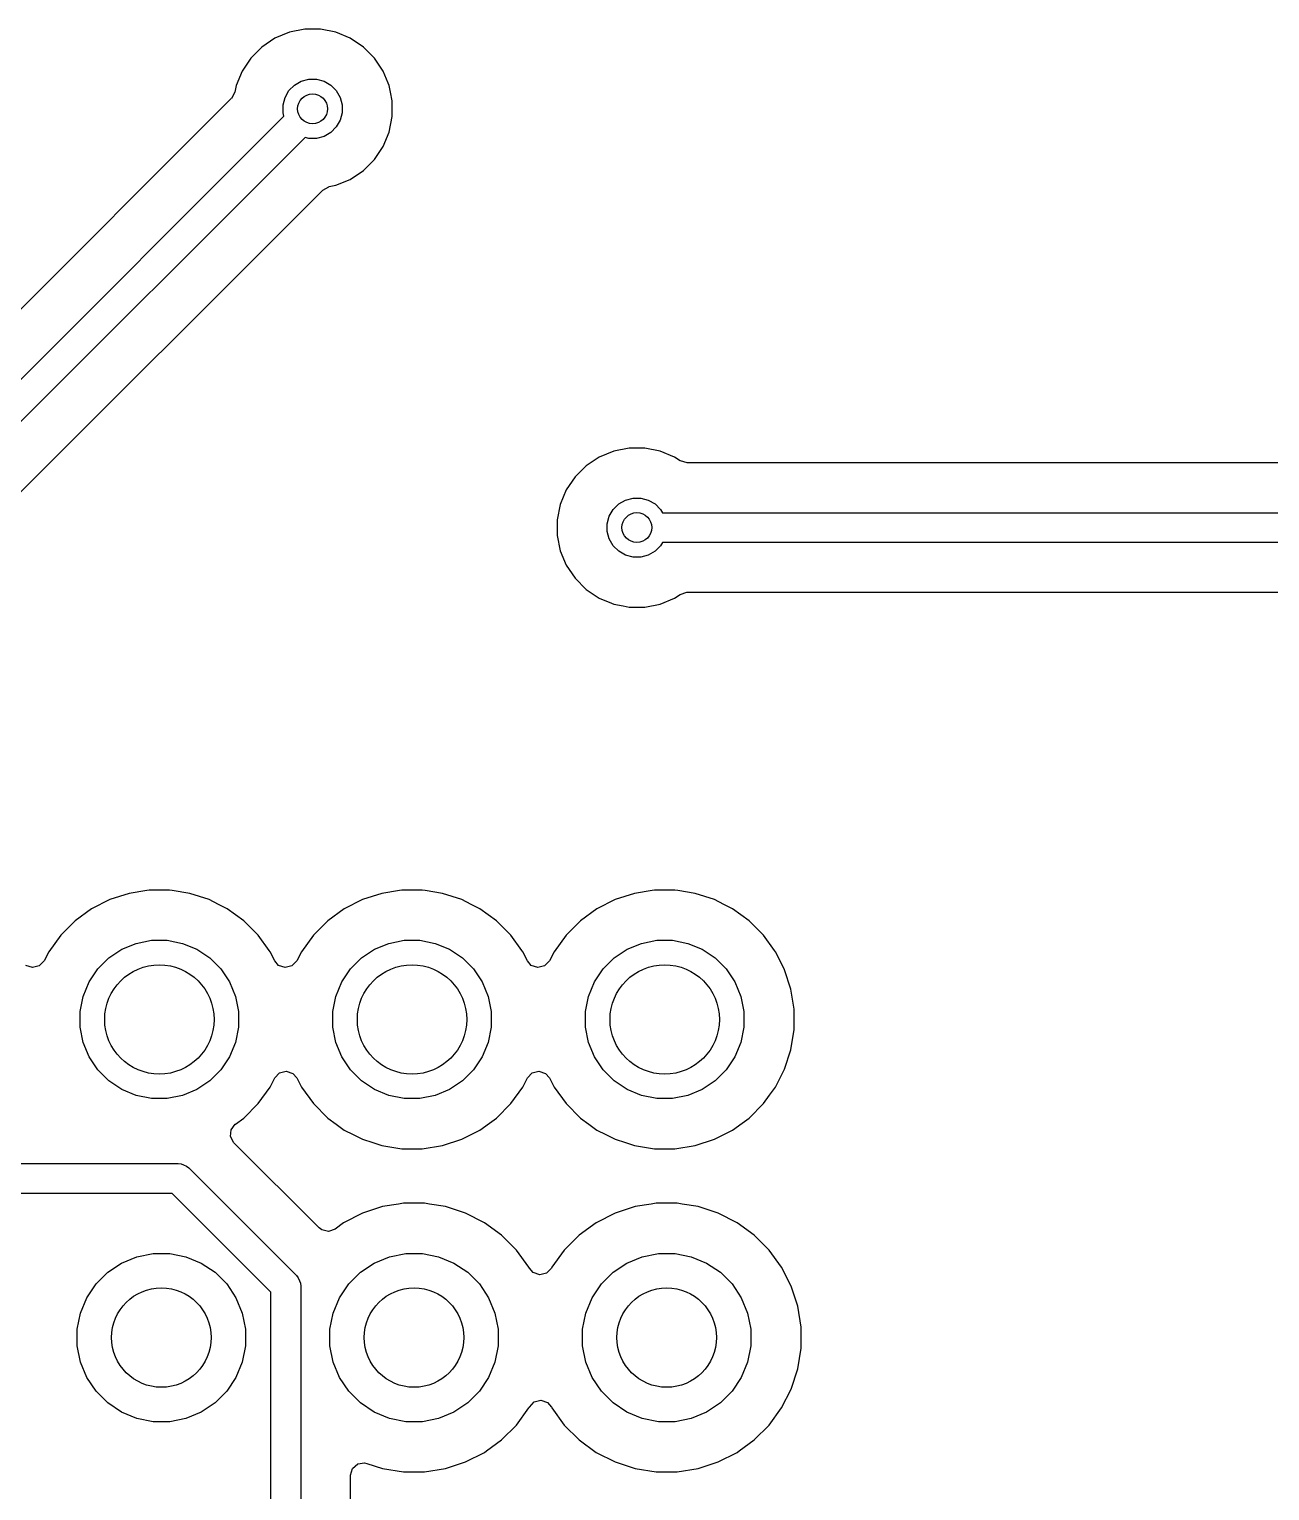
# Model space of a CAD drawing. Extents: x 4.41 to 8.11, y -5.15 to -2.23.
# Drawn here: x 7.023 to 7.514, y -4.163 to -3.584 of the extents above; entities that cross this region are included whole.
import ezdxf

# ---------------------------------------------------------------- set-up
doc = ezdxf.new("R2010")
doc.units = 0
doc.header["$MEASUREMENT"] = 0
doc.layers.add('BLACK', color=7, linetype='CONTINUOUS')

msp = doc.modelspace()

# ---------------------------------------------------------------- linework, layer by layer
at = {"layer": 'BLACK', "linetype": 'CONTINUOUS'}
for p, q in [((7.1205, -3.58782), (7.11534, -3.59127)), ((7.12624, -3.58544), (7.1205, -3.58782)), ((7.1205, -3.58782), (7.1205, -3.58782)), ((7.13233, -3.58423), (7.12624, -3.58544)), ((7.12624, -3.58544), (7.12624, -3.58544)), ((7.13854, -3.58423), (7.13233, -3.58423)), ((7.13233, -3.58423), (7.13233, -3.58423)), ((7.14463, -3.58544), (7.13854, -3.58423)), ((7.13854, -3.58423), (7.13854, -3.58423)), ((7.15036, -3.58782), (7.14463, -3.58544)), ((7.14463, -3.58544), (7.14463, -3.58544)), ((7.15552, -3.59127), (7.15036, -3.58782)), ((7.15036, -3.58782), (7.15036, -3.58782)), ((7.11534, -3.59127), (7.11095, -3.59566)), ((7.11534, -3.59127), (7.11534, -3.59127)), ((7.15991, -3.59566), (7.15552, -3.59127)), ((7.15552, -3.59127), (7.15552, -3.59127)), ((7.11095, -3.59566), (7.1075, -3.60082)), ((7.11095, -3.59566), (7.11095, -3.59566)), ((7.16336, -3.60082), (7.15991, -3.59566)), ((7.15991, -3.59566), (7.15991, -3.59566)), ((7.1075, -3.60082), (7.10513, -3.60656)), ((7.1075, -3.60082), (7.1075, -3.60082)), ((7.12824, -3.60638), (7.13091, -3.60484)), ((7.13091, -3.60484), (7.13389, -3.60404)), ((7.13389, -3.60404), (7.13697, -3.60404)), ((7.13697, -3.60404), (7.13995, -3.60484)), ((7.13995, -3.60484), (7.14262, -3.60638)), ((7.16536, -3.60564), (7.16336, -3.60082)), ((7.16336, -3.60082), (7.16336, -3.60082)), ((7.16574, -3.60656), (7.16536, -3.60564)), ((7.10327, -3.6117), (6.79005, -3.92492)), ((7.10333, -3.61163), (7.10327, -3.6117)), ((7.1046, -3.6092), (7.10333, -3.61163)), ((7.10513, -3.60656), (7.1046, -3.6092)), ((7.10513, -3.60656), (7.10513, -3.60656)), ((7.12372, -3.61421), (7.12452, -3.61123)), ((7.12452, -3.61123), (7.12606, -3.60856)), ((7.12606, -3.60856), (7.12824, -3.60638)), ((7.14262, -3.60638), (7.1448, -3.60856)), ((7.1448, -3.60856), (7.14635, -3.61123)), ((7.14635, -3.61123), (7.14714, -3.61421)), ((7.16626, -3.6092), (7.16574, -3.60656)), ((7.16695, -3.61264), (7.16626, -3.6092)), ((7.12372, -3.61729), (7.12372, -3.61421)), ((7.12411, -3.61872), (7.12372, -3.61729)), ((7.14714, -3.61729), (7.14635, -3.62027)), ((7.14714, -3.61421), (7.14714, -3.61729)), ((7.16695, -3.61885), (7.16695, -3.61264)), ((7.16695, -3.61264), (7.16695, -3.61264)), ((7.16695, -3.61264), (7.16695, -3.61264)), ((6.79239, -3.95043), (7.12411, -3.61872)), ((7.1448, -3.62294), (7.14262, -3.62512)), ((7.14635, -3.62027), (7.1448, -3.62294)), ((7.16574, -3.62494), (7.16695, -3.61885)), ((7.13246, -3.62707), (6.80075, -3.95879)), ((7.13389, -3.62746), (7.13246, -3.62707)), ((7.13697, -3.62746), (7.13389, -3.62746)), ((7.13995, -3.62666), (7.13697, -3.62746)), ((7.14262, -3.62512), (7.13995, -3.62666)), ((7.16336, -3.63068), (7.16574, -3.62494)), ((7.15991, -3.63584), (7.16336, -3.63068)), ((7.15036, -3.64368), (7.15552, -3.64023)), ((7.15552, -3.64023), (7.15991, -3.63584)), ((7.14198, -3.64658), (7.14463, -3.64605)), ((7.14463, -3.64605), (7.15036, -3.64368)), ((7.00467, -3.78273), (7.13949, -3.64791)), ((7.13949, -3.64791), (7.1419, -3.6466)), ((7.1419, -3.6466), (7.14198, -3.64658)), ((7.26068, -3.75008), (7.25459, -3.75129)), ((7.26688, -3.75008), (7.26068, -3.75008)), ((7.26068, -3.75008), (7.26068, -3.75008)), ((7.27297, -3.75129), (7.26688, -3.75008)), ((7.26688, -3.75008), (7.26688, -3.75008)), ((7.24885, -3.75367), (7.24369, -3.75711)), ((7.25459, -3.75129), (7.24885, -3.75367)), ((7.24885, -3.75367), (7.24885, -3.75367)), ((7.25459, -3.75129), (7.25459, -3.75129)), ((7.27871, -3.75367), (7.27297, -3.75129)), ((7.27297, -3.75129), (7.27297, -3.75129)), ((7.28095, -3.75516), (7.27871, -3.75367)), ((7.27871, -3.75367), (7.27871, -3.75367)), ((7.28102, -3.75521), (7.28095, -3.75516)), ((7.28366, -3.75598), (7.28102, -3.75521)), ((7.81322, -3.75598), (7.28366, -3.75598)), ((7.2393, -3.7615), (7.23585, -3.76667)), ((7.24369, -3.75711), (7.2393, -3.7615)), ((7.2393, -3.7615), (7.2393, -3.7615)), ((7.24369, -3.75711), (7.24369, -3.75711)), ((7.23585, -3.76667), (7.23347, -3.7724)), ((7.23585, -3.76667), (7.23585, -3.76667)), ((7.23347, -3.7724), (7.23226, -3.77849)), ((7.23347, -3.7724), (7.23347, -3.7724)), ((7.25441, -3.7744), (7.25659, -3.77222)), ((7.25659, -3.77222), (7.25926, -3.77068)), ((7.25926, -3.77068), (7.26224, -3.76988)), ((7.26224, -3.76988), (7.26532, -3.76988)), ((7.26532, -3.76988), (7.2683, -3.77068)), ((7.2683, -3.77068), (7.27097, -3.77222)), ((7.27097, -3.77222), (7.27315, -3.7744)), ((7.23226, -3.77849), (7.23226, -3.7847)), ((7.25207, -3.78005), (7.25287, -3.77707)), ((7.25287, -3.77707), (7.25441, -3.7744)), ((7.27315, -3.7744), (7.27389, -3.77569)), ((7.27389, -3.77569), (7.8234, -3.77569)), ((7.23226, -3.7847), (7.23347, -3.79079)), ((7.25207, -3.78314), (7.25207, -3.78005)), ((7.25287, -3.78611), (7.25207, -3.78314)), ((7.23347, -3.79079), (7.23347, -3.79079)), ((7.23347, -3.79079), (7.23585, -3.79652)), ((7.25441, -3.78878), (7.25287, -3.78611)), ((7.25659, -3.79096), (7.25441, -3.78878)), ((7.25926, -3.79251), (7.25659, -3.79096)), ((7.27097, -3.79096), (7.2683, -3.79251)), ((7.27315, -3.78878), (7.27097, -3.79096)), ((7.27389, -3.7875), (7.27315, -3.78878)), ((7.82585, -3.7875), (7.27389, -3.7875)), ((7.23585, -3.79652), (7.23585, -3.79652)), ((7.23585, -3.79652), (7.2393, -3.80168)), ((7.26224, -3.7933), (7.25926, -3.79251)), ((7.26532, -3.7933), (7.26224, -3.7933)), ((7.2683, -3.79251), (7.26532, -3.7933)), ((7.2393, -3.80168), (7.2393, -3.80168)), ((7.2393, -3.80168), (7.24369, -3.80607)), ((7.24369, -3.80607), (7.24369, -3.80607)), ((7.24369, -3.80607), (7.24885, -3.80952)), ((7.27871, -3.80952), (7.28095, -3.80803)), ((7.28095, -3.80803), (7.28357, -3.80721)), ((7.28357, -3.80721), (7.28366, -3.8072)), ((7.28366, -3.8072), (7.81596, -3.8072)), ((7.24885, -3.80952), (7.24885, -3.80952)), ((7.24885, -3.80952), (7.25378, -3.81156)), ((7.25378, -3.81156), (7.25459, -3.8119)), ((7.25459, -3.8119), (7.25833, -3.81264)), ((7.25833, -3.81264), (7.26068, -3.81311)), ((7.26068, -3.81311), (7.26068, -3.81311)), ((7.26068, -3.81311), (7.26068, -3.81311)), ((7.26068, -3.81311), (7.26688, -3.81311)), ((7.26688, -3.81311), (7.27297, -3.8119)), ((7.26688, -3.81311), (7.26688, -3.81311)), ((7.27297, -3.8119), (7.27871, -3.80952)), ((7.05515, -3.92893), (7.04797, -3.93259)), ((7.06281, -3.92644), (7.05515, -3.92893)), ((7.06982, -3.92533), (7.06281, -3.92644)), ((7.07077, -3.92518), (7.06982, -3.92533)), ((7.07883, -3.92518), (7.07077, -3.92518)), ((7.07992, -3.92535), (7.07883, -3.92518)), ((7.08679, -3.92644), (7.07992, -3.92535)), ((7.09446, -3.92893), (7.08679, -3.92644)), ((7.09817, -3.93082), (7.09446, -3.92893)), ((7.15515, -3.92893), (7.14797, -3.93259)), ((7.16281, -3.92644), (7.15515, -3.92893)), ((7.16982, -3.92533), (7.16281, -3.92644)), ((7.17077, -3.92518), (7.16982, -3.92533)), ((7.17883, -3.92518), (7.17077, -3.92518)), ((7.17992, -3.92535), (7.17883, -3.92518)), ((7.18679, -3.92644), (7.17992, -3.92535)), ((7.19446, -3.92893), (7.18679, -3.92644)), ((7.19817, -3.93082), (7.19446, -3.92893)), ((7.25515, -3.92893), (7.24797, -3.93259)), ((7.26281, -3.92644), (7.25515, -3.92893)), ((7.26982, -3.92533), (7.26281, -3.92644)), ((7.27077, -3.92518), (7.26982, -3.92533)), ((7.27883, -3.92518), (7.27077, -3.92518)), ((7.27992, -3.92535), (7.27883, -3.92518)), ((7.28679, -3.92644), (7.27992, -3.92535)), ((7.29446, -3.92893), (7.28679, -3.92644)), ((7.29817, -3.93082), (7.29446, -3.92893)), ((7.04797, -3.93259), (7.04145, -3.93732)), ((7.10164, -3.93259), (7.09817, -3.93082)), ((7.10816, -3.93732), (7.10164, -3.93259)), ((7.10164, -3.93259), (7.10164, -3.93259)), ((7.10164, -3.93259), (7.10164, -3.93259)), ((7.14797, -3.93259), (7.14145, -3.93732)), ((7.20164, -3.93259), (7.19817, -3.93082)), ((7.20816, -3.93732), (7.20164, -3.93259)), ((7.20164, -3.93259), (7.20164, -3.93259)), ((7.20164, -3.93259), (7.20164, -3.93259)), ((7.24797, -3.93259), (7.24145, -3.93732)), ((7.30164, -3.93259), (7.29817, -3.93082)), ((7.30816, -3.93732), (7.30164, -3.93259)), ((7.30164, -3.93259), (7.30164, -3.93259)), ((7.30164, -3.93259), (7.30164, -3.93259)), ((7.04145, -3.93732), (7.03575, -3.94302)), ((7.11386, -3.94302), (7.10816, -3.93732)), ((7.14145, -3.93732), (7.13575, -3.94302)), ((7.21386, -3.94302), (7.20816, -3.93732)), ((7.24145, -3.93732), (7.23575, -3.94302)), ((7.31386, -3.94302), (7.30816, -3.93732)), ((7.03575, -3.94302), (7.03101, -3.94954)), ((7.05996, -3.9486), (7.06566, -3.94624)), ((7.06566, -3.94624), (7.07172, -3.94503)), ((7.07172, -3.94503), (7.07789, -3.94503)), ((7.07789, -3.94503), (7.08395, -3.94624)), ((7.08395, -3.94624), (7.08965, -3.9486)), ((7.11829, -3.94912), (7.11386, -3.94302)), ((7.13575, -3.94302), (7.13101, -3.94954)), ((7.15996, -3.9486), (7.16566, -3.94624)), ((7.16566, -3.94624), (7.17172, -3.94503)), ((7.17172, -3.94503), (7.17789, -3.94503)), ((7.17789, -3.94503), (7.18395, -3.94624)), ((7.18395, -3.94624), (7.18965, -3.9486)), ((7.21829, -3.94912), (7.21386, -3.94302)), ((7.23575, -3.94302), (7.23101, -3.94954)), ((7.25996, -3.9486), (7.26566, -3.94624)), ((7.26566, -3.94624), (7.27172, -3.94503)), ((7.27172, -3.94503), (7.27789, -3.94503)), ((7.27789, -3.94503), (7.28395, -3.94624)), ((7.28395, -3.94624), (7.28965, -3.9486)), ((7.31829, -3.94912), (7.31386, -3.94302)), ((7.02915, -3.95319), (7.02726, -3.95519)), ((7.03101, -3.94954), (7.02915, -3.95319)), ((7.05046, -3.9564), (7.05482, -3.95203)), ((7.05482, -3.95203), (7.05996, -3.9486)), ((7.08965, -3.9486), (7.09478, -3.95203)), ((7.09478, -3.95203), (7.09915, -3.9564)), ((7.11859, -3.94954), (7.11829, -3.94912)), ((7.12043, -3.95314), (7.11859, -3.94954)), ((7.12045, -3.95319), (7.12043, -3.95314)), ((7.12199, -3.95497), (7.12045, -3.95319)), ((7.12915, -3.95319), (7.12726, -3.95519)), ((7.13101, -3.94954), (7.12915, -3.95319)), ((7.15046, -3.9564), (7.15482, -3.95203)), ((7.15482, -3.95203), (7.15996, -3.9486)), ((7.18965, -3.9486), (7.19478, -3.95203)), ((7.19478, -3.95203), (7.19915, -3.9564)), ((7.21859, -3.94954), (7.21829, -3.94912)), ((7.22043, -3.95314), (7.21859, -3.94954)), ((7.22045, -3.95319), (7.22043, -3.95314)), ((7.22199, -3.95497), (7.22045, -3.95319)), ((7.22915, -3.95319), (7.22726, -3.95519)), ((7.23101, -3.94954), (7.22915, -3.95319)), ((7.25046, -3.9564), (7.25482, -3.95203)), ((7.25482, -3.95203), (7.25996, -3.9486)), ((7.28965, -3.9486), (7.29478, -3.95203)), ((7.29478, -3.95203), (7.29915, -3.9564)), ((7.31859, -3.94954), (7.31829, -3.94912)), ((7.32045, -3.95319), (7.31859, -3.94954)), ((7.32225, -3.95672), (7.32045, -3.95319)), ((7.02459, -3.95585), (7.02199, -3.95497)), ((7.02726, -3.95519), (7.02459, -3.95585)), ((7.04703, -3.96153), (7.05046, -3.9564)), ((7.09915, -3.9564), (7.10258, -3.96153)), ((7.12459, -3.95585), (7.12199, -3.95497)), ((7.12726, -3.95519), (7.12459, -3.95585)), ((7.14703, -3.96153), (7.15046, -3.9564)), ((7.19915, -3.9564), (7.20258, -3.96153)), ((7.22459, -3.95585), (7.22199, -3.95497)), ((7.22726, -3.95519), (7.22459, -3.95585)), ((7.24703, -3.96153), (7.25046, -3.9564)), ((7.29915, -3.9564), (7.30258, -3.96153)), ((7.32474, -3.96439), (7.32225, -3.95672)), ((7.04466, -3.96724), (7.04703, -3.96153)), ((7.10258, -3.96153), (7.10494, -3.96724)), ((7.14466, -3.96724), (7.14703, -3.96153)), ((7.20258, -3.96153), (7.20494, -3.96724)), ((7.24466, -3.96724), (7.24703, -3.96153)), ((7.30258, -3.96153), (7.30494, -3.96724)), ((7.326, -3.97235), (7.32474, -3.96439)), ((7.04346, -3.97329), (7.04466, -3.96724)), ((7.10494, -3.96724), (7.10615, -3.97329)), ((7.14346, -3.97329), (7.14466, -3.96724)), ((7.20494, -3.96724), (7.20615, -3.97329)), ((7.24346, -3.97329), (7.24466, -3.96724)), ((7.30494, -3.96724), (7.30615, -3.97329)), ((7.04346, -3.97947), (7.04346, -3.97329)), ((7.10615, -3.97329), (7.10615, -3.97947)), ((7.14346, -3.97947), (7.14346, -3.97329)), ((7.20615, -3.97329), (7.20615, -3.97947)), ((7.24346, -3.97947), (7.24346, -3.97329)), ((7.30615, -3.97329), (7.30615, -3.97947)), ((7.326, -3.98041), (7.326, -3.97235)), ((7.04466, -3.98552), (7.04346, -3.97947)), ((7.10615, -3.97947), (7.10494, -3.98552)), ((7.14466, -3.98552), (7.14346, -3.97947)), ((7.20615, -3.97947), (7.20494, -3.98552)), ((7.24466, -3.98552), (7.24346, -3.97947)), ((7.30615, -3.97947), (7.30494, -3.98552)), ((7.32474, -3.98837), (7.326, -3.98041)), ((7.04703, -3.99123), (7.04466, -3.98552)), ((7.10494, -3.98552), (7.10258, -3.99123)), ((7.14703, -3.99123), (7.14466, -3.98552)), ((7.20494, -3.98552), (7.20258, -3.99123)), ((7.24703, -3.99123), (7.24466, -3.98552)), ((7.30494, -3.98552), (7.30258, -3.99123)), ((7.05046, -3.99636), (7.04703, -3.99123)), ((7.10258, -3.99123), (7.09915, -3.99636)), ((7.15046, -3.99636), (7.14703, -3.99123)), ((7.20258, -3.99123), (7.19915, -3.99636)), ((7.25046, -3.99636), (7.24703, -3.99123)), ((7.30258, -3.99123), (7.29915, -3.99636)), ((7.32225, -3.99603), (7.32474, -3.98837)), ((7.05482, -4.00072), (7.05046, -3.99636)), ((7.09915, -3.99636), (7.09478, -4.00072)), ((7.12045, -3.99956), (7.12234, -3.99756)), ((7.12234, -3.99756), (7.12501, -3.9969)), ((7.12501, -3.9969), (7.12762, -3.99779)), ((7.12762, -3.99779), (7.12915, -3.99956)), ((7.15482, -4.00072), (7.15046, -3.99636)), ((7.19915, -3.99636), (7.19478, -4.00072)), ((7.22045, -3.99956), (7.22234, -3.99756)), ((7.22234, -3.99756), (7.22501, -3.9969)), ((7.22501, -3.9969), (7.22762, -3.99779)), ((7.22762, -3.99779), (7.22915, -3.99956)), ((7.25482, -4.00072), (7.25046, -3.99636)), ((7.29915, -3.99636), (7.29478, -4.00072)), ((7.31859, -4.00321), (7.32225, -3.99603)), ((7.05996, -4.00415), (7.05482, -4.00072)), ((7.06566, -4.00652), (7.05996, -4.00415)), ((7.08965, -4.00415), (7.08395, -4.00652)), ((7.09478, -4.00072), (7.08965, -4.00415)), ((7.11386, -4.00973), (7.11859, -4.00321)), ((7.11859, -4.00321), (7.12045, -3.99956)), ((7.11859, -4.00321), (7.11859, -4.00321)), ((7.11859, -4.00321), (7.11859, -4.00321)), ((7.12915, -3.99956), (7.13101, -4.00321)), ((7.13101, -4.00321), (7.13575, -4.00973)), ((7.15996, -4.00415), (7.15482, -4.00072)), ((7.16566, -4.00652), (7.15996, -4.00415)), ((7.18965, -4.00415), (7.18395, -4.00652)), ((7.19478, -4.00072), (7.18965, -4.00415)), ((7.21386, -4.00973), (7.21859, -4.00321)), ((7.21859, -4.00321), (7.22045, -3.99956)), ((7.21859, -4.00321), (7.21859, -4.00321)), ((7.21859, -4.00321), (7.21859, -4.00321)), ((7.22915, -3.99956), (7.23101, -4.00321)), ((7.23101, -4.00321), (7.23575, -4.00973)), ((7.25996, -4.00415), (7.25482, -4.00072)), ((7.26566, -4.00652), (7.25996, -4.00415)), ((7.28965, -4.00415), (7.28395, -4.00652)), ((7.29478, -4.00072), (7.28965, -4.00415)), ((7.31626, -4.00642), (7.31859, -4.00321)), ((7.07172, -4.00772), (7.06566, -4.00652)), ((7.07789, -4.00772), (7.07172, -4.00772)), ((7.08395, -4.00652), (7.07789, -4.00772)), ((7.10816, -4.01543), (7.11386, -4.00973)), ((7.11386, -4.00973), (7.11386, -4.00973)), ((7.11386, -4.00973), (7.11386, -4.00973)), ((7.13575, -4.00973), (7.14145, -4.01543)), ((7.17172, -4.00772), (7.16566, -4.00652)), ((7.17789, -4.00772), (7.17172, -4.00772)), ((7.18395, -4.00652), (7.17789, -4.00772)), ((7.20816, -4.01543), (7.21386, -4.00973)), ((7.21386, -4.00973), (7.21386, -4.00973)), ((7.21386, -4.00973), (7.21386, -4.00973)), ((7.23575, -4.00973), (7.24145, -4.01543)), ((7.27172, -4.00772), (7.26566, -4.00652)), ((7.27789, -4.00772), (7.27172, -4.00772)), ((7.28395, -4.00652), (7.27789, -4.00772)), ((7.30816, -4.01543), (7.31386, -4.00973)), ((7.31386, -4.00973), (7.31626, -4.00642)), ((7.31386, -4.00973), (7.31386, -4.00973)), ((7.31386, -4.00973), (7.31386, -4.00973)), ((7.10489, -4.01781), (7.10816, -4.01543)), ((7.14145, -4.01543), (7.14472, -4.01781)), ((7.20544, -4.0174), (7.20816, -4.01543)), ((7.20816, -4.01543), (7.20816, -4.01543)), ((7.20816, -4.01543), (7.20816, -4.01543)), ((7.24145, -4.01543), (7.24472, -4.01781)), ((7.30544, -4.0174), (7.30816, -4.01543)), ((7.30816, -4.01543), (7.30816, -4.01543)), ((7.30816, -4.01543), (7.30816, -4.01543)), ((7.10299, -4.02279), (7.10319, -4.02005)), ((7.10319, -4.02005), (7.10483, -4.01785)), ((7.10483, -4.01785), (7.10489, -4.01781)), ((7.14472, -4.01781), (7.14797, -4.02017)), ((7.14797, -4.02017), (7.15144, -4.02194)), ((7.15144, -4.02194), (7.15515, -4.02383)), ((7.19446, -4.02383), (7.20164, -4.02017)), ((7.20164, -4.02017), (7.20544, -4.0174)), ((7.24472, -4.01781), (7.24797, -4.02017)), ((7.24797, -4.02017), (7.25144, -4.02194)), ((7.25144, -4.02194), (7.25515, -4.02383)), ((7.29446, -4.02383), (7.30164, -4.02017)), ((7.30164, -4.02017), (7.30544, -4.0174)), ((7.10431, -4.02521), (7.10299, -4.02279)), ((7.13798, -4.05888), (7.10431, -4.02521)), ((7.15515, -4.02383), (7.15515, -4.02383)), ((7.15515, -4.02383), (7.15515, -4.02383)), ((7.15515, -4.02383), (7.15926, -4.02516)), ((7.15926, -4.02516), (7.16281, -4.02632)), ((7.16281, -4.02632), (7.16679, -4.02695)), ((7.16679, -4.02695), (7.17077, -4.02758)), ((7.17077, -4.02758), (7.17077, -4.02758)), ((7.17077, -4.02758), (7.17883, -4.02758)), ((7.17883, -4.02758), (7.18679, -4.02632)), ((7.17883, -4.02758), (7.17883, -4.02758)), ((7.18679, -4.02632), (7.19446, -4.02383)), ((7.25515, -4.02383), (7.25515, -4.02383)), ((7.25515, -4.02383), (7.25515, -4.02383)), ((7.25515, -4.02383), (7.25926, -4.02516)), ((7.25926, -4.02516), (7.26281, -4.02632)), ((7.26281, -4.02632), (7.26679, -4.02695)), ((7.26679, -4.02695), (7.27077, -4.02758)), ((7.27077, -4.02758), (7.27077, -4.02758)), ((7.27077, -4.02758), (7.27883, -4.02758)), ((7.27883, -4.02758), (7.28679, -4.02632)), ((7.27883, -4.02758), (7.27883, -4.02758)), ((7.28679, -4.02632), (7.29446, -4.02383)), ((5.24024, -4.03346), (7.08225, -4.03346)), ((7.08225, -4.03346), (7.0834, -4.03358)), ((7.0834, -4.03358), (7.08429, -4.03394)), ((7.08429, -4.03394), (7.08553, -4.03446)), ((7.08553, -4.03446), (7.08643, -4.03519)), ((7.08643, -4.03519), (7.12902, -4.07779)), ((7.07981, -4.04528), (5.2378, -4.04528)), ((7.11894, -4.08441), (7.07981, -4.04528)), ((7.16314, -4.0505), (7.15518, -4.05309)), ((7.16949, -4.0495), (7.16314, -4.0505)), ((7.17141, -4.04919), (7.16949, -4.0495)), ((7.17978, -4.04919), (7.17141, -4.04919)), ((7.18169, -4.0495), (7.17978, -4.04919)), ((7.18804, -4.0505), (7.18169, -4.0495)), ((7.196, -4.05309), (7.18804, -4.0505)), ((7.18804, -4.0505), (7.18804, -4.0505)), ((7.18804, -4.0505), (7.18804, -4.0505)), ((7.26314, -4.0505), (7.25518, -4.05309)), ((7.26949, -4.0495), (7.26314, -4.0505)), ((7.27141, -4.04919), (7.26949, -4.0495)), ((7.27978, -4.04919), (7.27141, -4.04919)), ((7.28169, -4.0495), (7.27978, -4.04919)), ((7.28804, -4.0505), (7.28169, -4.0495)), ((7.296, -4.05309), (7.28804, -4.0505)), ((7.28804, -4.0505), (7.28804, -4.0505)), ((7.28804, -4.0505), (7.28804, -4.0505)), ((7.14772, -4.05689), (7.1443, -4.05938)), ((7.15518, -4.05309), (7.14772, -4.05689)), ((7.20346, -4.05689), (7.196, -4.05309)), ((7.196, -4.05309), (7.196, -4.05309)), ((7.196, -4.05309), (7.196, -4.05309)), ((7.21023, -4.06181), (7.20346, -4.05689)), ((7.24772, -4.05689), (7.24095, -4.06181)), ((7.25518, -4.05309), (7.24772, -4.05689)), ((7.30346, -4.05689), (7.296, -4.05309)), ((7.296, -4.05309), (7.296, -4.05309)), ((7.296, -4.05309), (7.296, -4.05309)), ((7.31023, -4.06181), (7.30346, -4.05689)), ((7.13903, -4.05968), (7.13798, -4.05888)), ((7.14171, -4.0603), (7.13903, -4.05968)), ((7.1443, -4.05938), (7.14171, -4.0603)), ((7.21615, -4.06772), (7.21023, -4.06181)), ((7.24095, -4.06181), (7.23504, -4.06772)), ((7.24095, -4.06181), (7.24095, -4.06181)), ((7.31615, -4.06772), (7.31023, -4.06181)), ((7.22106, -4.0745), (7.21615, -4.06772)), ((7.23504, -4.06772), (7.23012, -4.0745)), ((7.23504, -4.06772), (7.23504, -4.06772)), ((7.32106, -4.0745), (7.31615, -4.06772)), ((7.05436, -4.07649), (7.05982, -4.07285)), ((7.05982, -4.07285), (7.06588, -4.07034)), ((7.06588, -4.07034), (7.07231, -4.06906)), ((7.07231, -4.06906), (7.07887, -4.06906)), ((7.07887, -4.06906), (7.0853, -4.07034)), ((7.0853, -4.07034), (7.09137, -4.07285)), ((7.09137, -4.07285), (7.09682, -4.07649)), ((7.15436, -4.07649), (7.15982, -4.07285)), ((7.15982, -4.07285), (7.16588, -4.07034)), ((7.16588, -4.07034), (7.17231, -4.06906)), ((7.17231, -4.06906), (7.17887, -4.06906)), ((7.17887, -4.06906), (7.1853, -4.07034)), ((7.1853, -4.07034), (7.19137, -4.07285)), ((7.19137, -4.07285), (7.19682, -4.07649)), ((7.22124, -4.07484), (7.22106, -4.0745)), ((7.23012, -4.0745), (7.22994, -4.07484)), ((7.25436, -4.07649), (7.25982, -4.07285)), ((7.25982, -4.07285), (7.26588, -4.07034)), ((7.26588, -4.07034), (7.27231, -4.06906)), ((7.27231, -4.06906), (7.27887, -4.06906)), ((7.27887, -4.06906), (7.2853, -4.07034)), ((7.2853, -4.07034), (7.29137, -4.07285)), ((7.29137, -4.07285), (7.29682, -4.07649)), ((7.32486, -4.08195), (7.32106, -4.0745)), ((7.32106, -4.0745), (7.32106, -4.0745)), ((7.32106, -4.0745), (7.32106, -4.0745)), ((7.04972, -4.08113), (7.05436, -4.07649)), ((7.09682, -4.07649), (7.10146, -4.08113)), ((7.12902, -4.07779), (7.12975, -4.07868)), ((7.12975, -4.07868), (7.13027, -4.07993)), ((7.13027, -4.07993), (7.13063, -4.08081)), ((7.14972, -4.08113), (7.15436, -4.07649)), ((7.19682, -4.07649), (7.20146, -4.08113)), ((7.22278, -4.07661), (7.22124, -4.07484)), ((7.22538, -4.0775), (7.22278, -4.07661)), ((7.22805, -4.07684), (7.22538, -4.0775)), ((7.22994, -4.07484), (7.22805, -4.07684)), ((7.24972, -4.08113), (7.25436, -4.07649)), ((7.29682, -4.07649), (7.30146, -4.08113)), ((7.04608, -4.08659), (7.04972, -4.08113)), ((7.10146, -4.08113), (7.1051, -4.08659)), ((7.11894, -4.19125), (7.11894, -4.08441)), ((7.13063, -4.08081), (7.13075, -4.08196)), ((7.13075, -4.08196), (7.13075, -4.18881)), ((7.14608, -4.08659), (7.14972, -4.08113)), ((7.20146, -4.08113), (7.2051, -4.08659)), ((7.24608, -4.08659), (7.24972, -4.08113)), ((7.30146, -4.08113), (7.3051, -4.08659)), ((7.32745, -4.08991), (7.32486, -4.08195)), ((7.04357, -4.09265), (7.04608, -4.08659)), ((7.1051, -4.08659), (7.10761, -4.09265)), ((7.14357, -4.09265), (7.14608, -4.08659)), ((7.2051, -4.08659), (7.20761, -4.09265)), ((7.24357, -4.09265), (7.24608, -4.08659)), ((7.3051, -4.08659), (7.30761, -4.09265)), ((7.32876, -4.09818), (7.32745, -4.08991)), ((7.04229, -4.09908), (7.04357, -4.09265)), ((7.10761, -4.09265), (7.10889, -4.09908)), ((7.14229, -4.09908), (7.14357, -4.09265)), ((7.20761, -4.09265), (7.20889, -4.09908)), ((7.24229, -4.09908), (7.24357, -4.09265)), ((7.30761, -4.09265), (7.30889, -4.09908)), ((7.04229, -4.10564), (7.04229, -4.09908)), ((7.10889, -4.09908), (7.10889, -4.10564)), ((7.14229, -4.10564), (7.14229, -4.09908)), ((7.20889, -4.09908), (7.20889, -4.10564)), ((7.24229, -4.10564), (7.24229, -4.09908)), ((7.30889, -4.09908), (7.30889, -4.10564)), ((7.32876, -4.10655), (7.32876, -4.09818)), ((7.04357, -4.11208), (7.04229, -4.10564)), ((7.10889, -4.10564), (7.10761, -4.11208)), ((7.14357, -4.11208), (7.14229, -4.10564)), ((7.20889, -4.10564), (7.20761, -4.11208)), ((7.24357, -4.11208), (7.24229, -4.10564)), ((7.30889, -4.10564), (7.30761, -4.11208)), ((7.32745, -4.11481), (7.32876, -4.10655)), ((7.04608, -4.11814), (7.04357, -4.11208)), ((7.10761, -4.11208), (7.1051, -4.11814)), ((7.14608, -4.11814), (7.14357, -4.11208)), ((7.20761, -4.11208), (7.2051, -4.11814)), ((7.24608, -4.11814), (7.24357, -4.11208)), ((7.30761, -4.11208), (7.3051, -4.11814)), ((7.32486, -4.12277), (7.32745, -4.11481)), ((7.04972, -4.12359), (7.04608, -4.11814)), ((7.1051, -4.11814), (7.10146, -4.12359)), ((7.14972, -4.12359), (7.14608, -4.11814)), ((7.2051, -4.11814), (7.20146, -4.12359)), ((7.24972, -4.12359), (7.24608, -4.11814)), ((7.3051, -4.11814), (7.30146, -4.12359)), ((7.05436, -4.12823), (7.04972, -4.12359)), ((7.10146, -4.12359), (7.09682, -4.12823)), ((7.15436, -4.12823), (7.14972, -4.12359)), ((7.20146, -4.12359), (7.19682, -4.12823)), ((7.25436, -4.12823), (7.24972, -4.12359)), ((7.30146, -4.12359), (7.29682, -4.12823)), ((7.32106, -4.13023), (7.32486, -4.12277)), ((7.05982, -4.13188), (7.05436, -4.12823)), ((7.06588, -4.13439), (7.05982, -4.13188)), ((7.09137, -4.13188), (7.0853, -4.13439)), ((7.09682, -4.12823), (7.09137, -4.13188)), ((7.15982, -4.13188), (7.15436, -4.12823)), ((7.16588, -4.13439), (7.15982, -4.13188)), ((7.19137, -4.13188), (7.1853, -4.13439)), ((7.19682, -4.12823), (7.19137, -4.13188)), ((7.21615, -4.137), (7.22106, -4.13023)), ((7.22106, -4.13023), (7.22124, -4.12988)), ((7.22106, -4.13023), (7.22106, -4.13023)), ((7.22106, -4.13023), (7.22106, -4.13023)), ((7.22124, -4.12988), (7.22313, -4.12788)), ((7.22313, -4.12788), (7.2258, -4.12722)), ((7.2258, -4.12722), (7.2284, -4.12811)), ((7.2284, -4.12811), (7.22994, -4.12988)), ((7.22994, -4.12988), (7.23012, -4.13023)), ((7.23012, -4.13023), (7.23504, -4.137)), ((7.25982, -4.13188), (7.25436, -4.12823)), ((7.26588, -4.13439), (7.25982, -4.13188)), ((7.29137, -4.13188), (7.2853, -4.13439)), ((7.29682, -4.12823), (7.29137, -4.13188)), ((7.31615, -4.137), (7.32106, -4.13023)), ((7.32106, -4.13023), (7.32106, -4.13023)), ((7.32106, -4.13023), (7.32106, -4.13023)), ((7.07231, -4.13567), (7.06588, -4.13439)), ((7.07887, -4.13567), (7.07231, -4.13567)), ((7.0853, -4.13439), (7.07887, -4.13567)), ((7.17231, -4.13567), (7.16588, -4.13439)), ((7.17887, -4.13567), (7.17231, -4.13567)), ((7.1853, -4.13439), (7.17887, -4.13567)), ((7.21023, -4.14292), (7.21615, -4.137)), ((7.21615, -4.137), (7.21615, -4.137)), ((7.21615, -4.137), (7.21615, -4.137)), ((7.23504, -4.137), (7.24095, -4.14292)), ((7.27231, -4.13567), (7.26588, -4.13439)), ((7.27887, -4.13567), (7.27231, -4.13567)), ((7.2853, -4.13439), (7.27887, -4.13567)), ((7.31023, -4.14292), (7.31615, -4.137)), ((7.31615, -4.137), (7.31615, -4.137)), ((7.31615, -4.137), (7.31615, -4.137)), ((7.20432, -4.14721), (7.21023, -4.14292)), ((7.21023, -4.14292), (7.21023, -4.14292)), ((7.21023, -4.14292), (7.21023, -4.14292)), ((7.24095, -4.14292), (7.24772, -4.14784)), ((7.30432, -4.14721), (7.31023, -4.14292)), ((7.31023, -4.14292), (7.31023, -4.14292)), ((7.31023, -4.14292), (7.31023, -4.14292)), ((7.196, -4.15164), (7.20346, -4.14784)), ((7.20346, -4.14784), (7.20432, -4.14721)), ((7.24772, -4.14784), (7.24772, -4.14784)), ((7.24772, -4.14784), (7.24772, -4.14784)), ((7.24772, -4.14784), (7.25518, -4.15164)), ((7.296, -4.15164), (7.30346, -4.14784)), ((7.30346, -4.14784), (7.30432, -4.14721)), ((7.15045, -4.15682), (7.15123, -4.15418)), ((7.15123, -4.15418), (7.15331, -4.15238)), ((7.15331, -4.15238), (7.15603, -4.15199)), ((7.15603, -4.15199), (7.15684, -4.15218)), ((7.15684, -4.15218), (7.16314, -4.15422)), ((7.16314, -4.15422), (7.17141, -4.15553)), ((7.17141, -4.15553), (7.17141, -4.15553)), ((7.17141, -4.15553), (7.17978, -4.15553)), ((7.17978, -4.15553), (7.18804, -4.15422)), ((7.17978, -4.15553), (7.17978, -4.15553)), ((7.18804, -4.15422), (7.196, -4.15164)), ((7.25518, -4.15164), (7.26314, -4.15422)), ((7.26314, -4.15422), (7.27141, -4.15553)), ((7.27141, -4.15553), (7.27141, -4.15553)), ((7.27141, -4.15553), (7.27978, -4.15553)), ((7.27978, -4.15553), (7.28804, -4.15422)), ((7.27978, -4.15553), (7.27978, -4.15553)), ((7.28804, -4.15422), (7.296, -4.15164)), ((7.15045, -4.17862), (7.15045, -4.15682))]:
    msp.add_line(p, q, dxfattribs=at)
at = {"layer": 'BLACK'}
for centre, radius in [((7.13543, -3.61575), 0.00591), ((7.26378, -3.78159), 0.00591), ((7.0748, -3.97638), 0.02165), ((7.1748, -3.97638), 0.02165), ((7.2748, -3.97638), 0.02165), ((7.07559, -4.10236), 0.01969), ((7.17559, -4.10236), 0.01969), ((7.27559, -4.10236), 0.01969)]:
    msp.add_circle(centre, radius, dxfattribs=at)
at = {"layer": 'WHITE'}
for centre, radius in [((7.13543, -3.61575), 0.00591), ((7.26378, -3.78159), 0.00591), ((7.0748, -3.97638), 0.02165), ((7.1748, -3.97638), 0.02165), ((7.2748, -3.97638), 0.02165), ((7.07559, -4.10236), 0.01969), ((7.17559, -4.10236), 0.01969), ((7.27559, -4.10236), 0.01969)]:
    msp.add_circle(centre, radius, dxfattribs=at)

doc.saveas('drawing.dxf')
